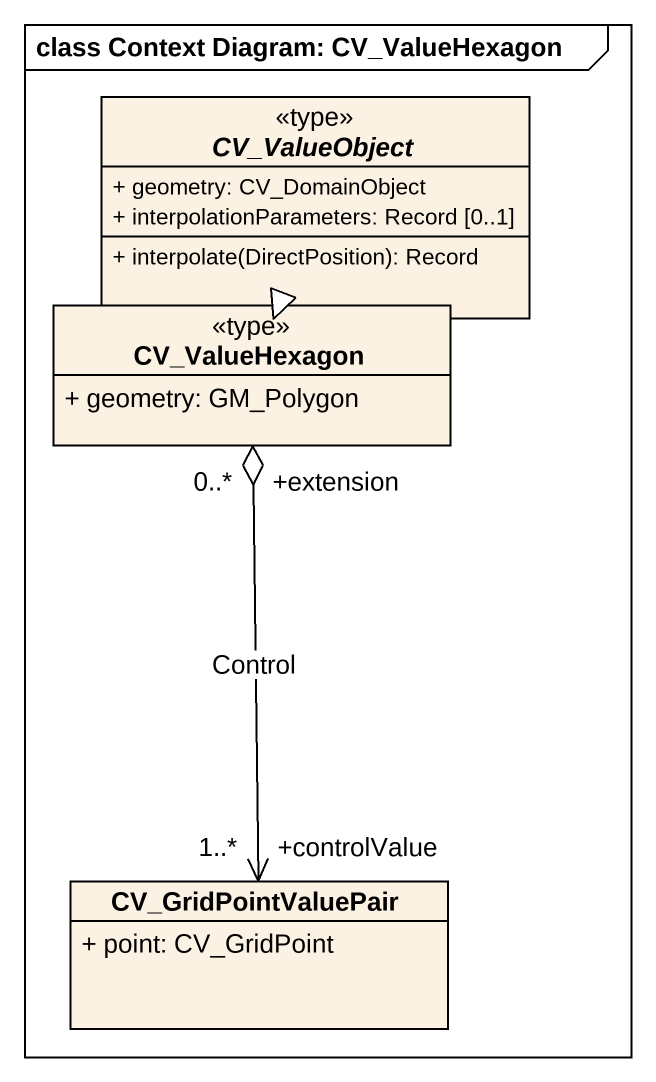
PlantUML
@startuml
mainframe class Context Diagram: CV_ValueHexagon
hide circle
hide empty members
skinparam classAttributeIconSize 0
abstract class CV_ValueObject <<type>> {
  + geometry: CV_DomainObject
  + interpolationParameters: Record [0..1]
  + interpolate(DirectPosition): Record
}
class CV_ValueHexagon <<type>> {
  + geometry: GM_Polygon
}
class CV_GridPointValuePair {
  + point: CV_GridPoint
}
CV_ValueHexagon -up-|> CV_ValueObject
CV_ValueHexagon "+extension\n0..*" o--> "+controlValue\n1..*" CV_GridPointValuePair : Control
@enduml
